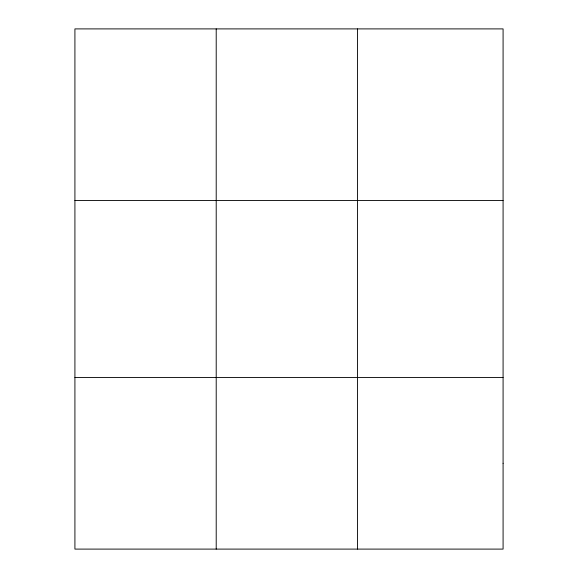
<?xml version="1.0" encoding="UTF-8"?>
<svg xmlns="http://www.w3.org/2000/svg" width="578" height="578" viewBox="0 0 578 578"><rect width="100%" height="100%" fill="white"/><g stroke="black" fill="none" stroke-linecap="round" stroke-linejoin="round"><path stroke-width="0.87" d="M216.208 28.9L216.208 549.1M357.507 28.9L357.507 549.1M74.916 200.566L503.084 200.566M74.916 377.434L503.084 377.434M503.084 463.267L503.084 549.1L74.916 549.1L74.916 28.9L503.084 28.9L503.084 463.267"/></g></svg>
